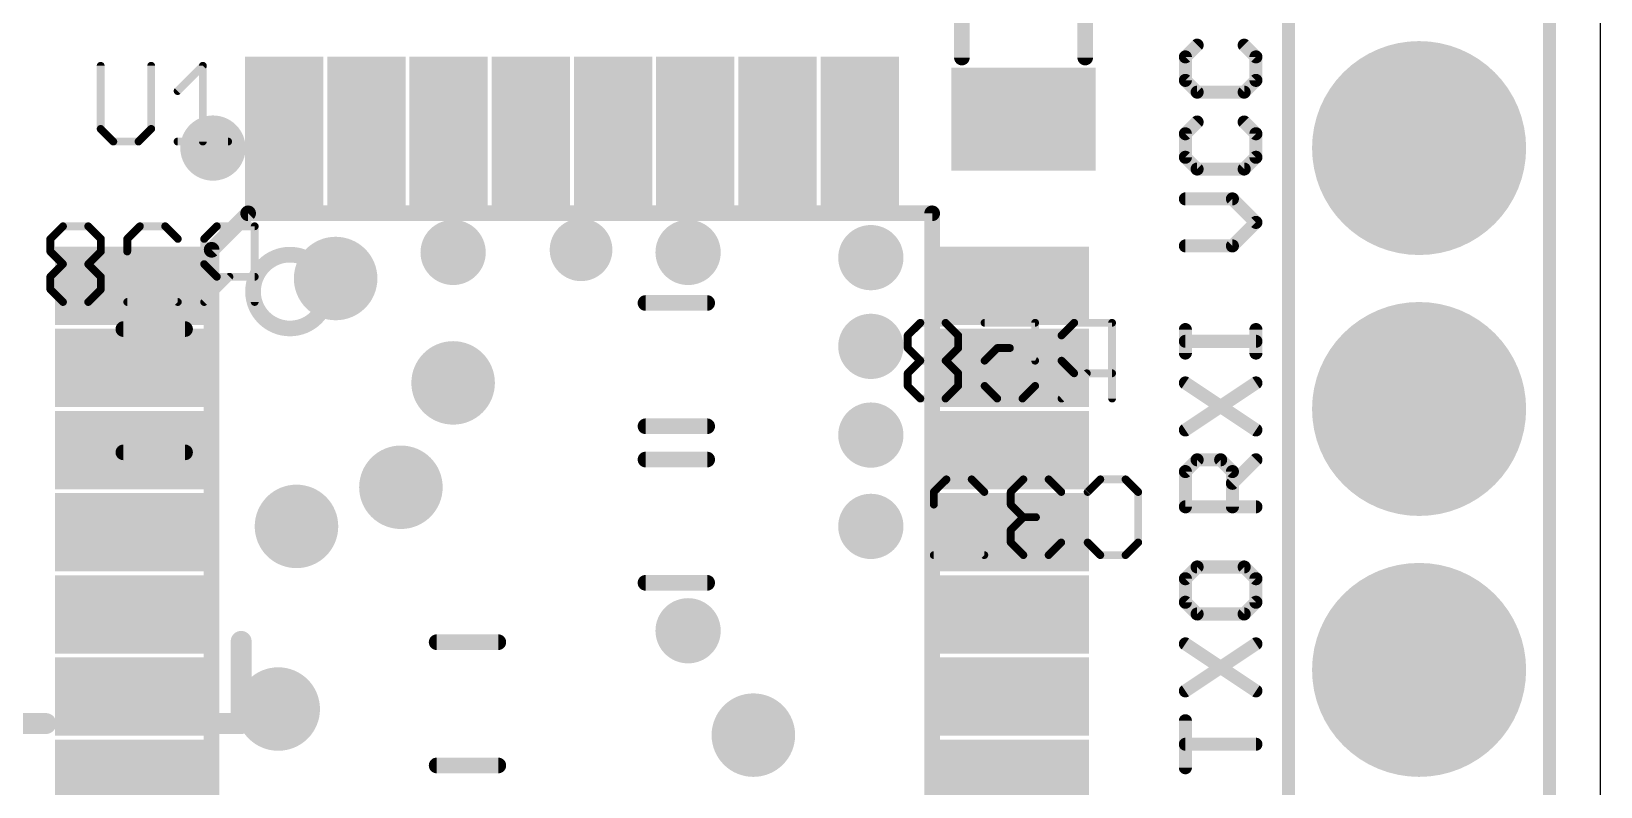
# Model space of a CAD drawing. Extents: x 0 to 96, y -11 to 42.
# Drawn here: x 80.73 to 96, y 17.15 to 24.5 of the extents above; entities that cross this region are included whole.
import ezdxf

# ---------------------------------------------------------------- set-up
doc = ezdxf.new("R2010")
doc.units = 0
for name, color, linetype in [('17', 82, 'CONTINUOUS'), ('18', 82, 'CONTINUOUS'), ('20', 7, 'CONTINUOUS'), ('21', 253, 'CONTINUOUS'), ('22', 253, 'CONTINUOUS'), ('29', 253, 'CONTINUOUS')]:
    doc.layers.add(name, color=color, linetype=linetype)

# ---------------------------------------------------------------- blocks, each defined once
blk = doc.blocks.new('RECT')
blk.add_solid([(-0.5, -0.5), (0.5, -0.5), (-0.5, 0.5), (0.5, 0.5)])
blk = doc.blocks.new('ROUNDP')
at = {"const_width": 0.5}
blk.add_lwpolyline([(0, -0.25, 1), (0, 0.25, 1), (0, -0.25)], format="xyb", dxfattribs=at)
blk = doc.blocks.new('ROUNDV')
at = {"const_width": 0.5}
blk.add_lwpolyline([(0, -0.25, 1), (0, 0.25, 1), (0, -0.25)], format="xyb", dxfattribs=at)

msp = doc.modelspace()

# ---------------------------------------------------------------- linework, layer by layer
at = {"layer": '20'}
msp.add_line((96, -11), (96, 34), dxfattribs=at)
at = {"layer": '21'}
for points, const_width in [([(92.964, 14.478), (92.964, 29.718)], 0.127), ([(95.504, 29.718), (95.504, 14.478)], 0.127), ([(89.7859, 24.8491), (89.7859, 24.2491)], 0.1524), ([(90.9859, 24.8491), (90.9859, 24.2491)], 0.1524), ([(92.0745, 24.3699), (91.9601, 24.2555)], 0.127), ([(92.6465, 24.2555), (92.5321, 24.3699)], 0.127), ([(91.9601, 24.2555), (91.9601, 24.0267)], 0.127), ([(92.6465, 24.0267), (92.6465, 24.2555)], 0.127), ([(81.407, 24.1687), (81.407, 23.5544)], 0.0762), ([(81.8985, 23.5544), (81.8985, 24.1687)], 0.0762), ([(82.1554, 23.923), (82.4012, 24.1687)], 0.0762), ([(82.4012, 24.1687), (82.4012, 23.4315)], 0.0762), ([(91.9601, 24.0267), (92.0745, 23.9123)], 0.127), ([(92.0745, 23.9123), (92.5321, 23.9123)], 0.127), ([(92.5321, 23.9123), (92.6465, 24.0267)], 0.127), ([(92.0745, 23.6215), (91.9601, 23.5071)], 0.127), ([(92.6465, 23.5071), (92.5321, 23.6215)], 0.127), ([(81.407, 23.5544), (81.5299, 23.4315)], 0.0762), ([(81.7756, 23.4315), (81.8985, 23.5544)], 0.0762), ([(91.9601, 23.5071), (91.9601, 23.2783)], 0.127), ([(92.6465, 23.2783), (92.6465, 23.5071)], 0.127), ([(81.5299, 23.4315), (81.7756, 23.4315)], 0.0762), ([(82.1554, 23.4315), (82.6469, 23.4315)], 0.0762), ([(91.9601, 23.2783), (92.0745, 23.1639)], 0.127), ([(92.0745, 23.1639), (92.5321, 23.1639)], 0.127), ([(92.5321, 23.1639), (92.6465, 23.2783)], 0.127), ([(92.4177, 22.8731), (91.9601, 22.8731)], 0.127), ([(92.6465, 22.6443), (92.4177, 22.8731)], 0.127), ([(82.8417, 22.7328), (82.4867, 22.3778)], 0.1524), ([(82.8417, 22.7328), (89.4967, 22.7328)], 0.1524), ([(89.4967, 22.7328), (89.4967, 15.7228)], 0.1524), ([(92.4177, 22.4155), (92.6465, 22.6443)], 0.127), ([(82.4867, 15.7228), (82.4867, 22.3778)], 0.1524), ([(91.9601, 22.4155), (92.4177, 22.4155)], 0.127), ([(91.9601, 21.3723), (91.9601, 21.6011)], 0.127), ([(92.6465, 21.4867), (91.9601, 21.4867)], 0.127), ([(92.6465, 21.3723), (92.6465, 21.6011)], 0.127), ([(91.9601, 20.6239), (92.6465, 21.0815)], 0.127), ([(91.9601, 21.0815), (92.6465, 20.6239)], 0.127), ([(91.9601, 20.2187), (92.0745, 20.3331)], 0.127), ([(92.0745, 20.3331), (92.3033, 20.3331)], 0.127), ([(92.3033, 20.3331), (92.4177, 20.2187)], 0.127), ([(92.4177, 20.1043), (92.6465, 20.3331)], 0.127), ([(91.9601, 19.8755), (91.9601, 20.2187)], 0.127), ([(92.4177, 20.2187), (92.4177, 19.8755)], 0.127), ([(92.6465, 19.8755), (91.9601, 19.8755)], 0.127), ([(92.0745, 19.2899), (91.9601, 19.1755)], 0.127), ([(91.9601, 19.1755), (91.9601, 18.9467)], 0.127), ([(92.5321, 19.2899), (92.0745, 19.2899)], 0.127), ([(92.6465, 19.1755), (92.5321, 19.2899)], 0.127), ([(92.6465, 18.9467), (92.6465, 19.1755)], 0.127), ([(91.9601, 18.9467), (92.0745, 18.8323)], 0.127), ([(92.5321, 18.8323), (92.6465, 18.9467)], 0.127), ([(92.0745, 18.8323), (92.5321, 18.8323)], 0.127), ([(91.9601, 18.0839), (92.6465, 18.5415)], 0.127), ([(91.9601, 18.5415), (92.6465, 18.0839)], 0.127), ([(91.9601, 17.3355), (91.9601, 17.7931)], 0.127), ([(92.6465, 17.5643), (91.9601, 17.5643)], 0.127)]:
    msp.add_lwpolyline(points, dxfattribs=dict(at, const_width=const_width))
for points, const_width in [([(92.097, 24.3475, 1), (92.0521, 24.3924)], 0.0635), ([(92.5546, 24.3924, 1), (92.5097, 24.3475)], 0.0635), ([(89.7478, 24.2491, 1), (89.824, 24.2491)], 0.0762), ([(90.9478, 24.2491, 1), (91.024, 24.2491)], 0.0762), ([(91.9919, 24.2555, 1), (91.9284, 24.2555)], 0.0635), ([(91.9377, 24.278, 1), (91.9826, 24.2331)], 0.0635), ([(92.6783, 24.2555, 1), (92.6148, 24.2555)], 0.0635), ([(92.624, 24.2331, 1), (92.669, 24.278)], 0.0635), ([(81.4261, 24.1687, 1), (81.388, 24.1687)], 0.0381), ([(81.9175, 24.1687, 1), (81.8794, 24.1687)], 0.0381), ([(82.4202, 24.1687, 1), (82.3821, 24.1687)], 0.0381), ([(82.4146, 24.1553, 1), (82.3877, 24.1822)], 0.0381), ([(91.9284, 24.0267, 1), (91.9919, 24.0267)], 0.0635), ([(91.9826, 24.0492, 1), (91.9377, 24.0043)], 0.0635), ([(92.0745, 23.9441, 1), (92.0745, 23.8806)], 0.0635), ([(92.5321, 23.8806, 1), (92.5321, 23.9441)], 0.0635), ([(92.6148, 24.0267, 1), (92.6783, 24.0267)], 0.0635), ([(92.669, 24.0043, 1), (92.624, 24.0492)], 0.0635), ([(82.1419, 23.9365, 1), (82.1689, 23.9095)], 0.0381), ([(92.0521, 23.8899, 1), (92.097, 23.9348)], 0.0635), ([(92.5097, 23.9348, 1), (92.5546, 23.8899)], 0.0635), ([(92.097, 23.5991, 1), (92.0521, 23.644)], 0.0635), ([(92.5546, 23.644, 1), (92.5097, 23.5991)], 0.0635), ([(81.4205, 23.5678, 1), (81.3935, 23.5409)], 0.0381), ([(81.388, 23.5544, 1), (81.4261, 23.5544)], 0.0381), ([(81.8794, 23.5544, 1), (81.9175, 23.5544)], 0.0381), ([(81.912, 23.5409, 1), (81.885, 23.5678)], 0.0381), ([(91.9919, 23.5071, 1), (91.9284, 23.5071)], 0.0635), ([(91.9377, 23.5296, 1), (91.9826, 23.4847)], 0.0635), ([(92.6783, 23.5071, 1), (92.6148, 23.5071)], 0.0635), ([(92.624, 23.4847, 1), (92.669, 23.5296)], 0.0635), ([(81.5299, 23.4505, 1), (81.5299, 23.4124)], 0.0381), ([(81.5164, 23.418, 1), (81.5433, 23.445)], 0.0381), ([(81.7621, 23.445, 1), (81.7891, 23.418)], 0.0381), ([(81.7756, 23.4124, 1), (81.7756, 23.4505)], 0.0381), ([(82.1554, 23.4505, 1), (82.1554, 23.4124)], 0.0381), ([(82.3821, 23.4315, 1), (82.4202, 23.4315)], 0.0381), ([(82.6469, 23.4124, 1), (82.6469, 23.4505)], 0.0381), ([(91.9284, 23.2783, 1), (91.9919, 23.2783)], 0.0635), ([(91.9826, 23.3008, 1), (91.9377, 23.2559)], 0.0635), ([(92.0745, 23.1957, 1), (92.0745, 23.1322)], 0.0635), ([(92.0521, 23.1415, 1), (92.097, 23.1864)], 0.0635), ([(92.5097, 23.1864, 1), (92.5546, 23.1415)], 0.0635), ([(92.5321, 23.1322, 1), (92.5321, 23.1957)], 0.0635), ([(92.6148, 23.2783, 1), (92.6783, 23.2783)], 0.0635), ([(92.669, 23.2559, 1), (92.624, 23.3008)], 0.0635), ([(91.9601, 22.9048, 1), (91.9601, 22.8413)], 0.0635), ([(92.4402, 22.8955, 1), (92.3953, 22.8506)], 0.0635), ([(92.4177, 22.8413, 1), (92.4177, 22.9048)], 0.0635), ([(82.8417, 22.7709, 1), (82.8417, 22.6947)], 0.0762), ([(82.8686, 22.7059, 1), (82.8148, 22.7597)], 0.0762), ([(89.5348, 22.7328, 1), (89.4586, 22.7328)], 0.0762), ([(89.4967, 22.6947, 1), (89.4967, 22.7709)], 0.0762), ([(92.669, 22.6218, 1), (92.624, 22.6667)], 0.0635), ([(92.624, 22.6218, 1), (92.669, 22.6667)], 0.0635), ([(82.5248, 22.3778, 1), (82.4486, 22.3778)], 0.0762), ([(82.4598, 22.4047, 1), (82.5136, 22.3509)], 0.0762), ([(91.9601, 22.4473, 1), (91.9601, 22.3838)], 0.0635), ([(92.3953, 22.438, 1), (92.4402, 22.393)], 0.0635), ([(92.4177, 22.3838, 1), (92.4177, 22.4473)], 0.0635), ([(83.2485, 21.6118, 1), (83.2485, 22.3302, 1), (83.2485, 21.6118)], 0.1524), ([(91.9919, 21.6011, 1), (91.9284, 21.6011)], 0.0635), ([(91.9601, 21.5185, 1), (91.9601, 21.455)], 0.0635), ([(92.6783, 21.6011, 1), (92.6148, 21.6011)], 0.0635), ([(92.6465, 21.455, 1), (92.6465, 21.5185)], 0.0635), ([(91.9284, 21.3723, 1), (91.9919, 21.3723)], 0.0635), ([(92.6148, 21.3723, 1), (92.6783, 21.3723)], 0.0635), ([(91.9777, 21.1079, 1), (91.9425, 21.0551)], 0.0635), ([(92.6641, 21.0551, 1), (92.6289, 21.1079)], 0.0635), ([(91.9425, 20.6503, 1), (91.9777, 20.5975)], 0.0635), ([(92.6289, 20.5975, 1), (92.6641, 20.6503)], 0.0635), ([(92.0745, 20.3648, 1), (92.0745, 20.3013)], 0.0635), ([(92.097, 20.3106, 1), (92.0521, 20.3555)], 0.0635), ([(92.3258, 20.3555, 1), (92.2809, 20.3106)], 0.0635), ([(92.3033, 20.3013, 1), (92.3033, 20.3648)], 0.0635), ([(92.669, 20.3106, 1), (92.624, 20.3555)], 0.0635), ([(91.9919, 20.2187, 1), (91.9284, 20.2187)], 0.0635), ([(91.9377, 20.2411, 1), (91.9826, 20.1962)], 0.0635), ([(92.4495, 20.2187, 1), (92.386, 20.2187)], 0.0635), ([(92.3953, 20.1267, 1), (92.4402, 20.0818)], 0.0635), ([(92.3953, 20.1962, 1), (92.4402, 20.2411)], 0.0635), ([(91.9601, 19.9073, 1), (91.9601, 19.8438)], 0.0635), ([(91.9284, 19.8755, 1), (91.9919, 19.8755)], 0.0635), ([(92.386, 19.8755, 1), (92.4495, 19.8755)], 0.0635), ([(92.6465, 19.8438, 1), (92.6465, 19.9073)], 0.0635), ([(91.9919, 19.1755, 1), (91.9284, 19.1755)], 0.0635), ([(92.0745, 19.3217, 1), (92.0745, 19.2582)], 0.0635), ([(92.097, 19.2675, 1), (92.0521, 19.3124)], 0.0635), ([(92.5546, 19.3124, 1), (92.5097, 19.2675)], 0.0635), ([(92.5321, 19.2582, 1), (92.5321, 19.3217)], 0.0635), ([(92.6783, 19.1755, 1), (92.6148, 19.1755)], 0.0635), ([(91.9377, 19.198, 1), (91.9826, 19.1531)], 0.0635), ([(92.624, 19.1531, 1), (92.669, 19.198)], 0.0635), ([(91.9284, 18.9467, 1), (91.9919, 18.9467)], 0.0635), ([(91.9826, 18.9692, 1), (91.9377, 18.9243)], 0.0635), ([(92.6148, 18.9467, 1), (92.6783, 18.9467)], 0.0635), ([(92.669, 18.9243, 1), (92.624, 18.9692)], 0.0635), ([(92.0745, 18.8641, 1), (92.0745, 18.8006)], 0.0635), ([(92.0521, 18.8099, 1), (92.097, 18.8548)], 0.0635), ([(92.5097, 18.8548, 1), (92.5546, 18.8099)], 0.0635), ([(92.5321, 18.8006, 1), (92.5321, 18.8641)], 0.0635), ([(91.9777, 18.5679, 1), (91.9425, 18.5151)], 0.0635), ([(92.6641, 18.5151, 1), (92.6289, 18.5679)], 0.0635), ([(91.9425, 18.1103, 1), (91.9777, 18.0575)], 0.0635), ([(92.6289, 18.0575, 1), (92.6641, 18.1103)], 0.0635), ([(91.9919, 17.7931, 1), (91.9284, 17.7931)], 0.0635), ([(91.9601, 17.596, 1), (91.9601, 17.5325)], 0.0635), ([(92.6465, 17.5325, 1), (92.6465, 17.596)], 0.0635), ([(91.9284, 17.3355, 1), (91.9919, 17.3355)], 0.0635)]:
    msp.add_lwpolyline(points, format="xyb", dxfattribs=dict(at, const_width=const_width))
at = {"layer": '22'}
for points, const_width in [([(81.0402, 22.6066), (80.9173, 22.4838)], 0.0762), ([(81.2859, 22.6066), (81.0402, 22.6066)], 0.0762), ([(81.4088, 22.4838), (81.2859, 22.6066)], 0.0762), ([(81.6657, 22.4838), (81.7886, 22.6066)], 0.0762), ([(81.7886, 22.6066), (82.0343, 22.6066)], 0.0762), ([(82.0343, 22.6066), (82.1572, 22.4838)], 0.0762), ([(82.537, 22.6066), (82.4141, 22.4838)], 0.0762), ([(82.9056, 22.6066), (82.537, 22.6066)], 0.0762), ([(82.9056, 21.8694), (82.9056, 22.6066)], 0.0762), ([(80.9173, 22.4838), (80.9173, 22.3609)], 0.0762), ([(81.4088, 22.3609), (81.4088, 22.4838)], 0.0762), ([(81.6657, 22.3609), (81.6657, 22.4838)], 0.0762), ([(82.4141, 22.4838), (82.4141, 22.238)], 0.0762), ([(80.9173, 22.3609), (81.0402, 22.238)], 0.0762), ([(81.2859, 22.238), (81.4088, 22.3609)], 0.0762), ([(82.1572, 21.8694), (81.6657, 22.3609)], 0.0762), ([(81.0402, 22.238), (80.9173, 22.1151)], 0.0762), ([(80.9173, 22.1151), (80.9173, 21.9923)], 0.0762), ([(81.2859, 22.238), (81.0402, 22.238)], 0.0762), ([(81.4088, 22.1151), (81.2859, 22.238)], 0.0762), ([(81.4088, 21.9923), (81.4088, 22.1151)], 0.0762), ([(82.4141, 22.238), (82.537, 22.1151)], 0.0762), ([(82.6599, 22.1151), (82.4141, 21.8694)], 0.0762), ([(82.537, 22.1151), (82.9056, 22.1151)], 0.0762), ([(80.9173, 21.9923), (81.0402, 21.8694)], 0.0762), ([(81.2859, 21.8694), (81.4088, 21.9923)], 0.0762), ([(81.0402, 21.8694), (81.2859, 21.8694)], 0.0762), ([(81.6657, 21.8694), (82.1572, 21.8694)], 0.0762), ([(87.3077, 21.8598), (86.7077, 21.8598)], 0.1524), ([(82.2277, 21.6058), (81.6277, 21.6058)], 0.1524), ([(89.3814, 21.6668), (89.2585, 21.544)], 0.0762), ([(89.6271, 21.6668), (89.3814, 21.6668)], 0.0762), ([(89.75, 21.544), (89.6271, 21.6668)], 0.0762), ([(90.0069, 21.6668), (90.4984, 21.6668)], 0.0762), ([(90.4984, 21.6668), (90.4984, 21.2982)], 0.0762), ([(90.8782, 21.6668), (90.7554, 21.544)], 0.0762), ([(91.2468, 21.6668), (90.8782, 21.6668)], 0.0762), ([(91.2468, 20.9296), (91.2468, 21.6668)], 0.0762), ([(89.2585, 21.544), (89.2585, 21.4211)], 0.0762), ([(89.75, 21.4211), (89.75, 21.544)], 0.0762), ([(90.7554, 21.544), (90.7554, 21.2982)], 0.0762), ([(89.2585, 21.4211), (89.3814, 21.2982)], 0.0762), ([(89.6271, 21.2982), (89.75, 21.4211)], 0.0762), ([(90.1298, 21.4211), (90.0069, 21.2982)], 0.0762), ([(90.2527, 21.4211), (90.1298, 21.4211)], 0.0762), ([(90.4984, 21.2982), (90.2527, 21.4211)], 0.0762), ([(89.3814, 21.2982), (89.2585, 21.1753)], 0.0762), ([(89.6271, 21.2982), (89.3814, 21.2982)], 0.0762), ([(89.75, 21.1753), (89.6271, 21.2982)], 0.0762), ([(90.0069, 21.2982), (90.0069, 21.0525)], 0.0762), ([(90.7554, 21.2982), (90.8782, 21.1753)], 0.0762), ([(89.2585, 21.1753), (89.2585, 21.0525)], 0.0762), ([(89.2585, 21.0525), (89.3814, 20.9296)], 0.0762), ([(89.6271, 20.9296), (89.75, 21.0525)], 0.0762), ([(89.75, 21.0525), (89.75, 21.1753)], 0.0762), ([(90.0069, 21.0525), (90.1298, 20.9296)], 0.0762), ([(90.3756, 20.9296), (90.4984, 21.0525)], 0.0762), ([(91.0011, 21.1753), (90.7554, 20.9296)], 0.0762), ([(90.8782, 21.1753), (91.2468, 21.1753)], 0.0762), ([(89.3814, 20.9296), (89.6271, 20.9296)], 0.0762), ([(90.1298, 20.9296), (90.3756, 20.9296)], 0.0762), ([(87.3077, 20.6598), (86.7077, 20.6598)], 0.1524), ([(82.2277, 20.4058), (81.6277, 20.4058)], 0.1524), ([(87.3077, 20.3358), (86.7077, 20.3358)], 0.1524), ([(89.5125, 20.02), (89.6354, 20.1428)], 0.0762), ([(89.6354, 20.1428), (89.8811, 20.1428)], 0.0762), ([(89.8811, 20.1428), (90.004, 20.02)], 0.0762), ([(90.3838, 20.1428), (90.2609, 20.02)], 0.0762), ([(90.6296, 20.1428), (90.3838, 20.1428)], 0.0762), ([(90.7524, 20.02), (90.6296, 20.1428)], 0.0762), ([(91.0094, 20.02), (91.1322, 20.1428)], 0.0762), ([(91.1322, 20.1428), (91.378, 20.1428)], 0.0762), ([(91.378, 20.1428), (91.5008, 20.02)], 0.0762), ([(89.5125, 19.8971), (89.5125, 20.02)], 0.0762), ([(90.2609, 20.02), (90.2609, 19.8971)], 0.0762), ([(91.5008, 20.02), (91.5008, 19.5285)], 0.0762), ([(90.004, 19.4056), (89.5125, 19.8971)], 0.0762), ([(90.2609, 19.8971), (90.3838, 19.7742)], 0.0762), ([(90.3838, 19.7742), (90.2609, 19.6513)], 0.0762), ([(90.3838, 19.7742), (90.5067, 19.7742)], 0.0762), ([(90.2609, 19.6513), (90.2609, 19.5285)], 0.0762), ([(90.2609, 19.5285), (90.3838, 19.4056)], 0.0762), ([(90.6296, 19.4056), (90.7524, 19.5285)], 0.0762), ([(91.1322, 19.4056), (91.0094, 19.5285)], 0.0762), ([(91.5008, 19.5285), (91.378, 19.4056)], 0.0762), ([(89.5125, 19.4056), (90.004, 19.4056)], 0.0762), ([(90.3838, 19.4056), (90.6296, 19.4056)], 0.0762), ([(91.378, 19.4056), (91.1322, 19.4056)], 0.0762), ([(87.3077, 19.1358), (86.7077, 19.1358)], 0.1524), ([(82.7737, 17.7658), (82.7737, 18.5658)], 0.2032), ([(85.2757, 18.5578), (84.6757, 18.5578)], 0.1524), ([(80.8737, 17.7658), (80.5737, 17.7658)], 0.2032), ([(82.4737, 17.7658), (82.7737, 17.7658)], 0.2032), ([(85.2757, 17.3578), (84.6757, 17.3578)], 0.1524)]:
    msp.add_lwpolyline(points, dxfattribs=dict(at, const_width=const_width))
for points, const_width in [([(81.0402, 22.6257, 1), (81.0402, 22.5876)], 0.0381), ([(81.0536, 22.5932, 1), (81.0267, 22.6201)], 0.0381), ([(81.2994, 22.6201, 1), (81.2724, 22.5932)], 0.0381), ([(81.2859, 22.5876, 1), (81.2859, 22.6257)], 0.0381), ([(81.7886, 22.6257, 1), (81.7886, 22.5876)], 0.0381), ([(81.802, 22.5932, 1), (81.7751, 22.6201)], 0.0381), ([(82.0478, 22.6201, 1), (82.0208, 22.5932)], 0.0381), ([(82.0343, 22.5876, 1), (82.0343, 22.6257)], 0.0381), ([(82.537, 22.6257, 1), (82.537, 22.5876)], 0.0381), ([(82.5505, 22.5932, 1), (82.5235, 22.6201)], 0.0381), ([(82.9246, 22.6066, 1), (82.8866, 22.6066)], 0.0381), ([(82.9056, 22.5876, 1), (82.9056, 22.6257)], 0.0381), ([(80.9363, 22.4838, 1), (80.8982, 22.4838)], 0.0381), ([(80.9038, 22.4972, 1), (80.9308, 22.4703)], 0.0381), ([(81.4278, 22.4838, 1), (81.3897, 22.4838)], 0.0381), ([(81.3953, 22.4703, 1), (81.4222, 22.4972)], 0.0381), ([(81.6522, 22.4972, 1), (81.6792, 22.4703)], 0.0381), ([(81.6847, 22.4838, 1), (81.6467, 22.4838)], 0.0381), ([(82.1437, 22.4703, 1), (82.1707, 22.4972)], 0.0381), ([(82.4006, 22.4972, 1), (82.4276, 22.4703)], 0.0381), ([(82.4332, 22.4838, 1), (82.3951, 22.4838)], 0.0381), ([(80.9308, 22.3744, 1), (80.9038, 22.3474)], 0.0381), ([(80.8982, 22.3609, 1), (80.9363, 22.3609)], 0.0381), ([(81.3897, 22.3609, 1), (81.4278, 22.3609)], 0.0381), ([(81.4222, 22.3474, 1), (81.3953, 22.3744)], 0.0381), ([(81.6792, 22.3744, 1), (81.6522, 22.3474)], 0.0381), ([(81.6467, 22.3609, 1), (81.6847, 22.3609)], 0.0381), ([(80.9363, 22.1151, 1), (80.8982, 22.1151)], 0.0381), ([(80.9038, 22.1286, 1), (80.9308, 22.1017)], 0.0381), ([(81.0402, 22.2571, 1), (81.0402, 22.219)], 0.0381), ([(81.0536, 22.2245, 1), (81.0267, 22.2515)], 0.0381), ([(81.0267, 22.2245, 1), (81.0536, 22.2515)], 0.0381), ([(81.2994, 22.2515, 1), (81.2724, 22.2245)], 0.0381), ([(81.2724, 22.2515, 1), (81.2994, 22.2245)], 0.0381), ([(81.2859, 22.219, 1), (81.2859, 22.2571)], 0.0381), ([(81.4278, 22.1151, 1), (81.3897, 22.1151)], 0.0381), ([(81.3953, 22.1017, 1), (81.4222, 22.1286)], 0.0381), ([(82.4276, 22.2515, 1), (82.4006, 22.2245)], 0.0381), ([(82.3951, 22.238, 1), (82.4332, 22.238)], 0.0381), ([(82.537, 22.1342, 1), (82.537, 22.0961)], 0.0381), ([(82.5235, 22.1017, 1), (82.5505, 22.1286)], 0.0381), ([(82.6733, 22.1017, 1), (82.6464, 22.1286)], 0.0381), ([(82.9056, 22.0961, 1), (82.9056, 22.1342)], 0.0381), ([(80.9308, 22.0057, 1), (80.9038, 21.9788)], 0.0381), ([(80.8982, 21.9923, 1), (80.9363, 21.9923)], 0.0381), ([(81.3897, 21.9923, 1), (81.4278, 21.9923)], 0.0381), ([(81.4222, 21.9788, 1), (81.3953, 22.0057)], 0.0381), ([(81.0402, 21.8885, 1), (81.0402, 21.8504)], 0.0381), ([(81.0267, 21.8559, 1), (81.0536, 21.8829)], 0.0381), ([(81.2724, 21.8829, 1), (81.2994, 21.8559)], 0.0381), ([(81.2859, 21.8504, 1), (81.2859, 21.8885)], 0.0381), ([(81.6657, 21.8885, 1), (81.6657, 21.8504)], 0.0381), ([(82.1437, 21.8559, 1), (82.1707, 21.8829)], 0.0381), ([(82.1572, 21.8504, 1), (82.1572, 21.8885)], 0.0381), ([(82.4006, 21.8829, 1), (82.4276, 21.8559)], 0.0381), ([(82.8866, 21.8694, 1), (82.9246, 21.8694)], 0.0381), ([(86.7077, 21.8979, 1), (86.7077, 21.8217)], 0.0762), ([(87.3077, 21.8217, 1), (87.3077, 21.8979)], 0.0762), ([(81.6277, 21.6439, 1), (81.6277, 21.5677)], 0.0762), ([(82.2277, 21.5677, 1), (82.2277, 21.6439)], 0.0762), ([(89.3814, 21.6859, 1), (89.3814, 21.6478)], 0.0381), ([(89.3949, 21.6534, 1), (89.3679, 21.6803)], 0.0381), ([(89.6406, 21.6803, 1), (89.6137, 21.6534)], 0.0381), ([(89.6271, 21.6478, 1), (89.6271, 21.6859)], 0.0381), ([(90.0069, 21.6859, 1), (90.0069, 21.6478)], 0.0381), ([(90.5175, 21.6668, 1), (90.4794, 21.6668)], 0.0381), ([(90.4984, 21.6478, 1), (90.4984, 21.6859)], 0.0381), ([(90.8782, 21.6859, 1), (90.8782, 21.6478)], 0.0381), ([(90.8917, 21.6534, 1), (90.8648, 21.6803)], 0.0381), ([(91.2659, 21.6668, 1), (91.2278, 21.6668)], 0.0381), ([(91.2468, 21.6478, 1), (91.2468, 21.6859)], 0.0381), ([(89.2776, 21.544, 1), (89.2395, 21.544)], 0.0381), ([(89.2451, 21.5574, 1), (89.272, 21.5305)], 0.0381), ([(89.7691, 21.544, 1), (89.731, 21.544)], 0.0381), ([(89.7365, 21.5305, 1), (89.7635, 21.5574)], 0.0381), ([(90.7744, 21.544, 1), (90.7363, 21.544)], 0.0381), ([(90.7419, 21.5574, 1), (90.7688, 21.5305)], 0.0381), ([(89.272, 21.4346, 1), (89.2451, 21.4076)], 0.0381), ([(89.2395, 21.4211, 1), (89.2776, 21.4211)], 0.0381), ([(89.731, 21.4211, 1), (89.7691, 21.4211)], 0.0381), ([(89.7635, 21.4076, 1), (89.7365, 21.4346)], 0.0381), ([(90.1298, 21.4401, 1), (90.1298, 21.402)], 0.0381), ([(90.1433, 21.4076, 1), (90.1163, 21.4346)], 0.0381), ([(90.2612, 21.4381, 1), (90.2442, 21.404)], 0.0381), ([(90.2527, 21.402, 1), (90.2527, 21.4401)], 0.0381), ([(89.3814, 21.3173, 1), (89.3814, 21.2792)], 0.0381), ([(89.3949, 21.2847, 1), (89.3679, 21.3117)], 0.0381), ([(89.3679, 21.2847, 1), (89.3949, 21.3117)], 0.0381), ([(89.6406, 21.3117, 1), (89.6137, 21.2847)], 0.0381), ([(89.6137, 21.3117, 1), (89.6406, 21.2847)], 0.0381), ([(89.6271, 21.2792, 1), (89.6271, 21.3173)], 0.0381), ([(89.9935, 21.3117, 1), (90.0204, 21.2847)], 0.0381), ([(90.026, 21.2982, 1), (89.9879, 21.2982)], 0.0381), ([(90.4794, 21.2982, 1), (90.5175, 21.2982)], 0.0381), ([(90.4899, 21.2812, 1), (90.507, 21.3153)], 0.0381), ([(90.7688, 21.3117, 1), (90.7419, 21.2847)], 0.0381), ([(90.7363, 21.2982, 1), (90.7744, 21.2982)], 0.0381), ([(89.2776, 21.1753, 1), (89.2395, 21.1753)], 0.0381), ([(89.2451, 21.1888, 1), (89.272, 21.1619)], 0.0381), ([(89.272, 21.0659, 1), (89.2451, 21.039)], 0.0381), ([(89.2395, 21.0525, 1), (89.2776, 21.0525)], 0.0381), ([(89.7691, 21.1753, 1), (89.731, 21.1753)], 0.0381), ([(89.731, 21.0525, 1), (89.7691, 21.0525)], 0.0381), ([(89.7365, 21.1619, 1), (89.7635, 21.1888)], 0.0381), ([(89.7635, 21.039, 1), (89.7365, 21.0659)], 0.0381), ([(90.0204, 21.0659, 1), (89.9935, 21.039)], 0.0381), ([(89.9879, 21.0525, 1), (90.026, 21.0525)], 0.0381), ([(90.5119, 21.039, 1), (90.485, 21.0659)], 0.0381), ([(90.8782, 21.1944, 1), (90.8782, 21.1563)], 0.0381), ([(90.8648, 21.1619, 1), (90.8917, 21.1888)], 0.0381), ([(91.0146, 21.1619, 1), (90.9876, 21.1888)], 0.0381), ([(91.2468, 21.1563, 1), (91.2468, 21.1944)], 0.0381), ([(89.3814, 20.9487, 1), (89.3814, 20.9106)], 0.0381), ([(89.3679, 20.9161, 1), (89.3949, 20.9431)], 0.0381), ([(89.6137, 20.9431, 1), (89.6406, 20.9161)], 0.0381), ([(89.6271, 20.9106, 1), (89.6271, 20.9487)], 0.0381), ([(90.1298, 20.9487, 1), (90.1298, 20.9106)], 0.0381), ([(90.1163, 20.9161, 1), (90.1433, 20.9431)], 0.0381), ([(90.3621, 20.9431, 1), (90.389, 20.9161)], 0.0381), ([(90.3756, 20.9106, 1), (90.3756, 20.9487)], 0.0381), ([(90.7419, 20.9431, 1), (90.7688, 20.9161)], 0.0381), ([(91.2278, 20.9296, 1), (91.2659, 20.9296)], 0.0381), ([(86.7077, 20.6979, 1), (86.7077, 20.6217)], 0.0762), ([(87.3077, 20.6217, 1), (87.3077, 20.6979)], 0.0762), ([(81.6277, 20.4439, 1), (81.6277, 20.3677)], 0.0762), ([(82.2277, 20.3677, 1), (82.2277, 20.4439)], 0.0762), ([(86.7077, 20.3739, 1), (86.7077, 20.2977)], 0.0762), ([(87.3077, 20.2977, 1), (87.3077, 20.3739)], 0.0762), ([(89.6354, 20.1619, 1), (89.6354, 20.1238)], 0.0381), ([(89.6489, 20.1294, 1), (89.6219, 20.1563)], 0.0381), ([(89.8946, 20.1563, 1), (89.8677, 20.1294)], 0.0381), ([(89.8811, 20.1238, 1), (89.8811, 20.1619)], 0.0381), ([(90.3838, 20.1619, 1), (90.3838, 20.1238)], 0.0381), ([(90.3973, 20.1294, 1), (90.3703, 20.1563)], 0.0381), ([(90.643, 20.1563, 1), (90.6161, 20.1294)], 0.0381), ([(90.6296, 20.1238, 1), (90.6296, 20.1619)], 0.0381), ([(91.1322, 20.1619, 1), (91.1322, 20.1238)], 0.0381), ([(91.1457, 20.1294, 1), (91.1188, 20.1563)], 0.0381), ([(91.3914, 20.1563, 1), (91.3645, 20.1294)], 0.0381), ([(91.378, 20.1238, 1), (91.378, 20.1619)], 0.0381), ([(89.5316, 20.02, 1), (89.4935, 20.02)], 0.0381), ([(89.4991, 20.0334, 1), (89.526, 20.0065)], 0.0381), ([(89.9905, 20.0065, 1), (90.0175, 20.0334)], 0.0381), ([(90.28, 20.02, 1), (90.2419, 20.02)], 0.0381), ([(90.2475, 20.0334, 1), (90.2744, 20.0065)], 0.0381), ([(90.739, 20.0065, 1), (90.7659, 20.0334)], 0.0381), ([(90.9959, 20.0334, 1), (91.0228, 20.0065)], 0.0381), ([(91.5199, 20.02, 1), (91.4818, 20.02)], 0.0381), ([(91.4874, 20.0065, 1), (91.5143, 20.0334)], 0.0381), ([(89.526, 19.9106, 1), (89.4991, 19.8836)], 0.0381), ([(89.4935, 19.8971, 1), (89.5316, 19.8971)], 0.0381), ([(90.2744, 19.9106, 1), (90.2475, 19.8836)], 0.0381), ([(90.2419, 19.8971, 1), (90.28, 19.8971)], 0.0381), ([(90.3838, 19.7933, 1), (90.3838, 19.7552)], 0.0381), ([(90.3973, 19.7607, 1), (90.3703, 19.7877)], 0.0381), ([(90.3703, 19.7607, 1), (90.3973, 19.7877)], 0.0381), ([(90.5067, 19.7552, 1), (90.5067, 19.7933)], 0.0381), ([(90.28, 19.6513, 1), (90.2419, 19.6513)], 0.0381), ([(90.2475, 19.6648, 1), (90.2744, 19.6379)], 0.0381), ([(90.2744, 19.5419, 1), (90.2475, 19.515)], 0.0381), ([(90.2419, 19.5285, 1), (90.28, 19.5285)], 0.0381), ([(90.7659, 19.515, 1), (90.739, 19.5419)], 0.0381), ([(91.0228, 19.5419, 1), (90.9959, 19.515)], 0.0381), ([(91.4818, 19.5285, 1), (91.5199, 19.5285)], 0.0381), ([(91.5143, 19.515, 1), (91.4874, 19.5419)], 0.0381), ([(89.5125, 19.4246, 1), (89.5125, 19.3865)], 0.0381), ([(89.9905, 19.3921, 1), (90.0175, 19.4191)], 0.0381), ([(90.004, 19.3865, 1), (90.004, 19.4246)], 0.0381), ([(90.3838, 19.4246, 1), (90.3838, 19.3865)], 0.0381), ([(90.3703, 19.3921, 1), (90.3973, 19.4191)], 0.0381), ([(90.6161, 19.4191, 1), (90.643, 19.3921)], 0.0381), ([(90.6296, 19.3865, 1), (90.6296, 19.4246)], 0.0381), ([(91.1322, 19.4246, 1), (91.1322, 19.3865)], 0.0381), ([(91.1188, 19.3921, 1), (91.1457, 19.4191)], 0.0381), ([(91.3645, 19.4191, 1), (91.3914, 19.3921)], 0.0381), ([(91.378, 19.3865, 1), (91.378, 19.4246)], 0.0381), ([(86.7077, 19.1739, 1), (86.7077, 19.0977)], 0.0762), ([(87.3077, 19.0977, 1), (87.3077, 19.1739)], 0.0762), ([(82.8245, 18.5658, 1), (82.7229, 18.5658)], 0.1016), ([(84.6757, 18.5959, 1), (84.6757, 18.5197)], 0.0762), ([(85.2757, 18.5197, 1), (85.2757, 18.5959)], 0.0762), ([(80.8737, 17.715, 1), (80.8737, 17.8166)], 0.1016), ([(82.4737, 17.8166, 1), (82.4737, 17.715)], 0.1016), ([(82.7737, 17.715, 1), (82.7737, 17.8166)], 0.1016), ([(82.7229, 17.7658, 1), (82.8245, 17.7658)], 0.1016), ([(84.6757, 17.3959, 1), (84.6757, 17.3197)], 0.0762), ([(85.2757, 17.3197, 1), (85.2757, 17.3959)], 0.0762)]:
    msp.add_lwpolyline(points, format="xyb", dxfattribs=dict(at, const_width=const_width))

# ---------------------------------------------------------------- block references
at = {"layer": '17', "xscale": 1.8796, "yscale": 1.8796, "rotation": 90}
for p in [(94.234, 23.368), (94.234, 23.368), (94.234, 20.828), (94.234, 20.828), (94.234, 18.288), (94.234, 18.288)]:
    msp.add_blockref('ROUNDP', p, dxfattribs=at)
at = {"layer": '18'}
for p, xscale, yscale in [((82.4992, 23.368), 0.635, 0.635), ((84.836, 22.352), 0.635, 0.635), ((86.0806, 22.3774), 0.6096, 0.6096), ((87.122, 22.352), 0.635, 0.635), ((88.9, 22.3012), 0.635, 0.635), ((83.693, 22.098), 0.8128, 0.8128), ((88.9, 21.4376), 0.635, 0.635), ((84.836, 21.082), 0.8128, 0.8128), ((88.9, 20.574), 0.635, 0.635), ((84.328, 20.066), 0.8128, 0.8128), ((83.312, 19.685), 0.8128, 0.8128), ((88.9, 19.685), 0.635, 0.635), ((87.122, 18.669), 0.635, 0.635), ((83.1342, 17.907), 0.8128, 0.8128), ((87.757, 17.653), 0.8128, 0.8128)]:
    msp.add_blockref('ROUNDV', p, dxfattribs=dict(at, xscale=xscale, yscale=yscale))
at = {"layer": '29'}
for name, p, xscale, yscale, rotation in [('ROUNDP', (94.234, 23.368), 2.0828, 2.0828, 90), ('RECT', (90.3859, 23.6491), 1.0032, 1.4032, 270), ('ROUNDP', (94.234, 20.828), 2.0828, 2.0828, 90), ('ROUNDP', (94.234, 18.288), 2.0828, 2.0828, 90)]:
    msp.add_blockref(name, p, dxfattribs=dict(at, xscale=xscale, yscale=yscale, rotation=rotation))
for p, xscale, yscale in [((83.1917, 23.5204), 0.762, 1.4732), ((83.9917, 23.5204), 0.762, 1.4732), ((84.7917, 23.5204), 0.762, 1.4732), ((85.5917, 23.5204), 0.762, 1.4732), ((86.3917, 23.5204), 0.762, 1.4732), ((87.1917, 23.5204), 0.762, 1.4732), ((87.9917, 23.5204), 0.762, 1.4732), ((88.7917, 23.5204), 0.762, 1.4732), ((81.6991, 22.0278), 1.4732, 0.762), ((90.2843, 22.0278), 1.4732, 0.762), ((81.6991, 21.2278), 1.4732, 0.762), ((90.2843, 21.2278), 1.4732, 0.762), ((81.6991, 20.4278), 1.4732, 0.762), ((90.2843, 20.4278), 1.4732, 0.762), ((81.6991, 19.6278), 1.4732, 0.762), ((90.2843, 19.6278), 1.4732, 0.762), ((81.6991, 18.8278), 1.4732, 0.762), ((90.2843, 18.8278), 1.4732, 0.762), ((81.6991, 18.0278), 1.4732, 0.762), ((90.2843, 18.0278), 1.4732, 0.762), ((81.6991, 17.2278), 1.4732, 0.762), ((90.2843, 17.2278), 1.4732, 0.762)]:
    msp.add_blockref('RECT', p, dxfattribs=dict(at, xscale=xscale, yscale=yscale))

doc.saveas('drawing.dxf')
